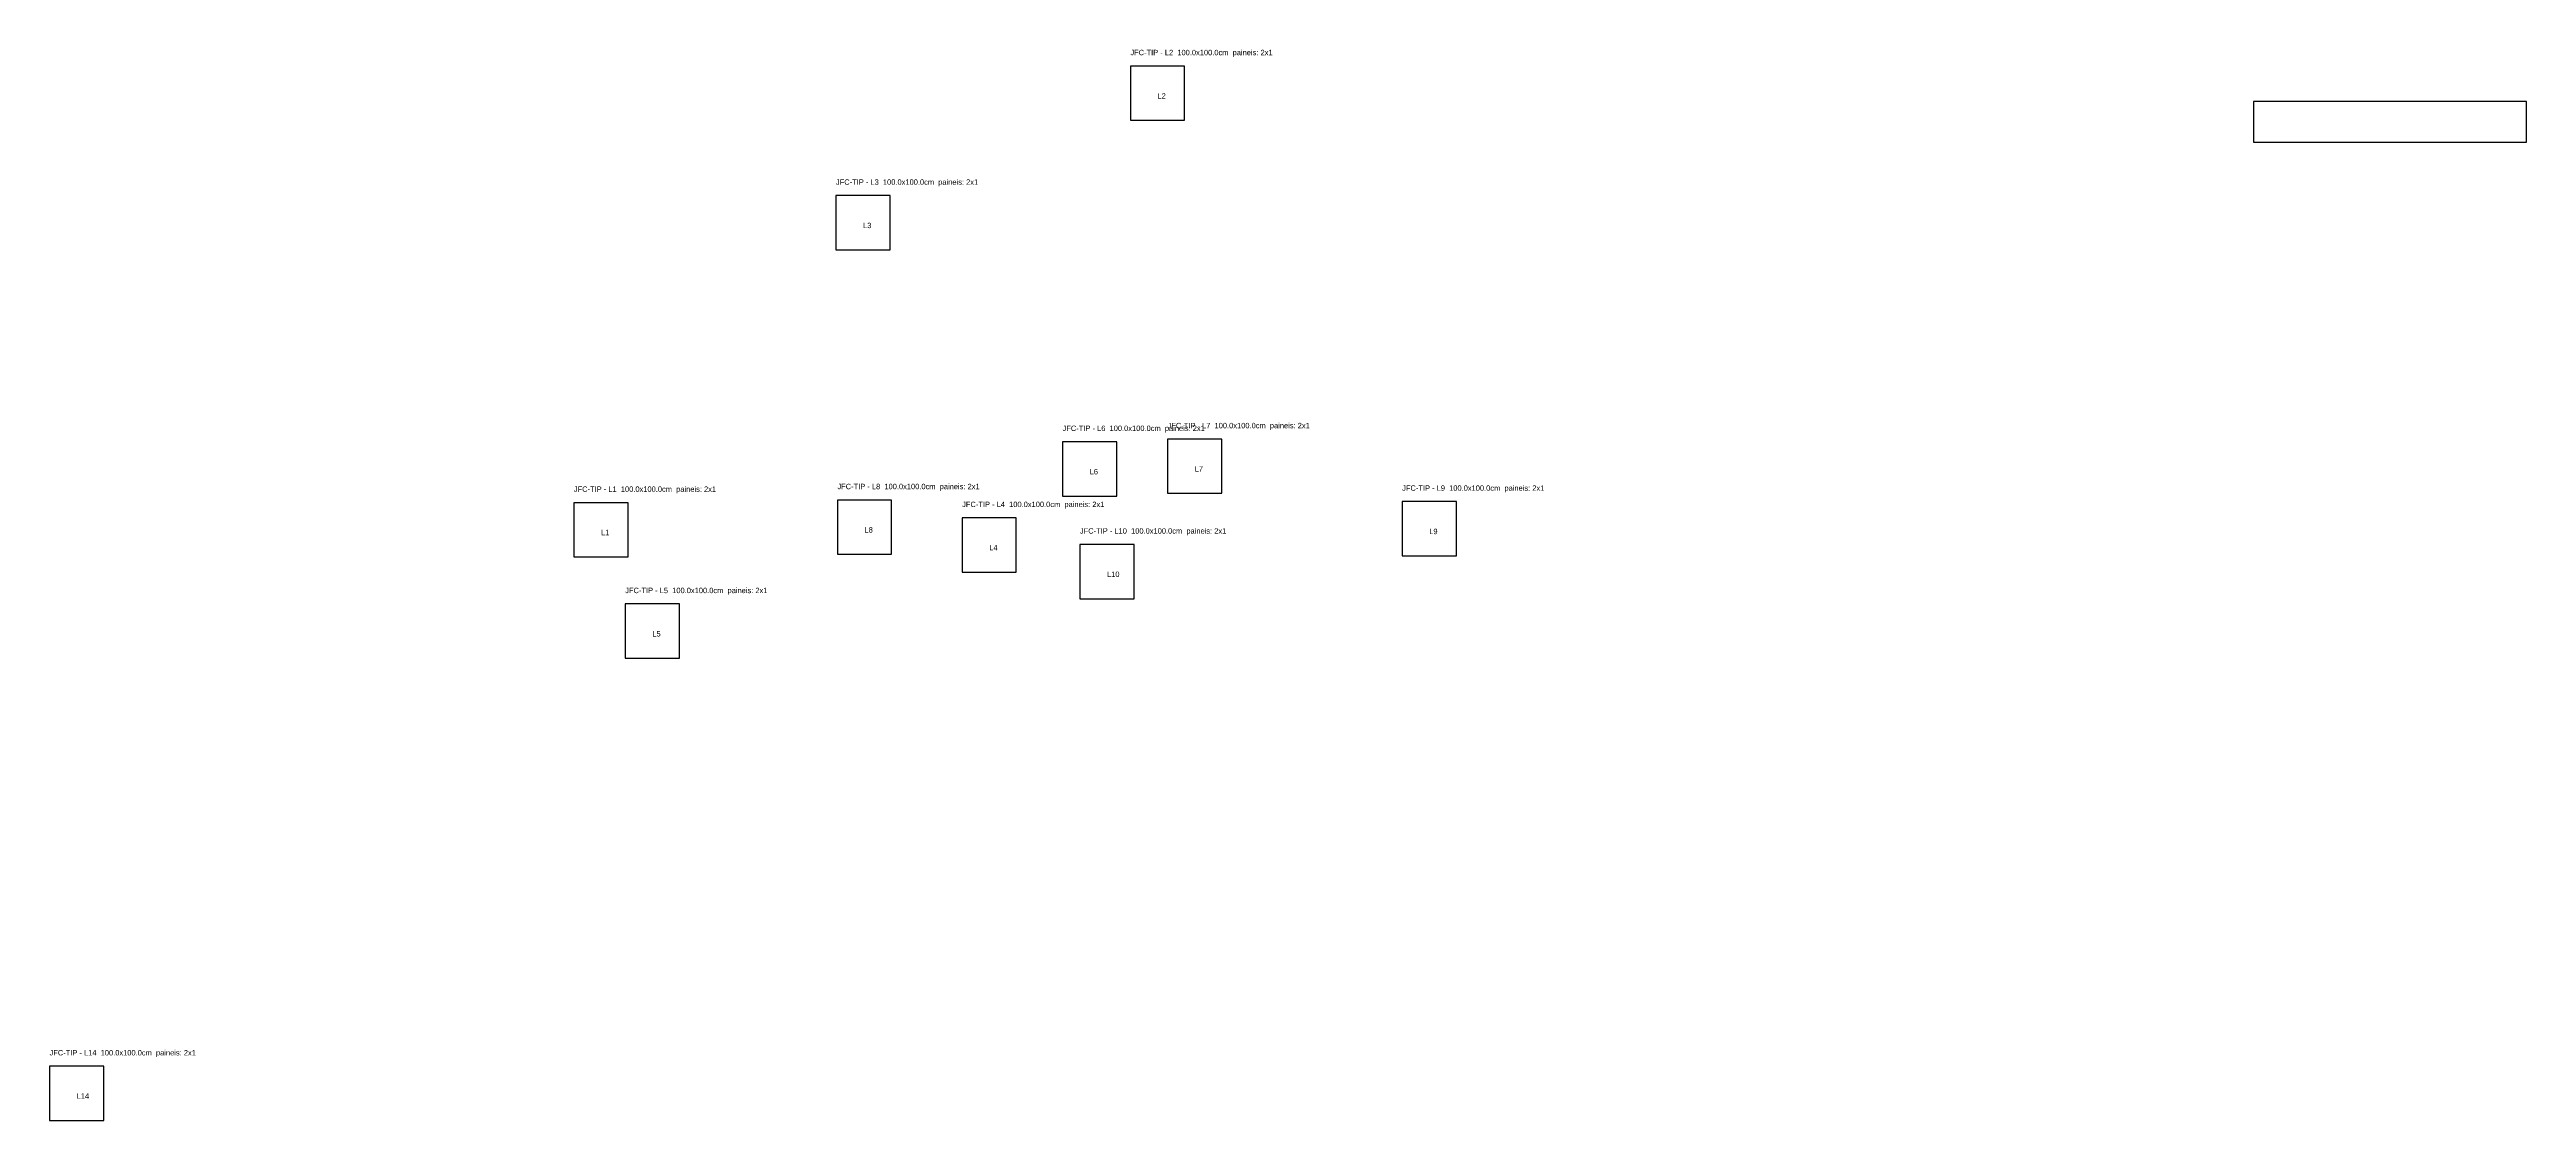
# Model space of a CAD drawing. Header units: metres. Extents: x 1123 to 5695, y 1145 to 3121.
import ezdxf

# ---------------------------------------------------------------- set-up
doc = ezdxf.new("R2010")
doc.units = ezdxf.units.M

msp = doc.modelspace()

# ---------------------------------------------------------------- linework, layer by layer
at = {"layer": 'Contorno'}
for points in [[(3118.22, 2990.67), (3218.22, 2990.67), (3218.22, 3090.67), (3118.22, 3090.67), (3118.22, 2990.67)], [(5695.02, 3025.21), (5191.02, 3025.21), (5191.02, 2950.21), (5695.02, 2950.21)], [(2574.85, 2751.62), (2674.85, 2751.62), (2674.85, 2851.62), (2574.85, 2851.62), (2574.85, 2751.62)], [(2993.11, 2297.2), (3093.11, 2297.2), (3093.11, 2397.2), (2993.11, 2397.2), (2993.11, 2297.2)], [(3186.92, 2302.23), (3286.92, 2302.23), (3286.92, 2402.23), (3186.92, 2402.23), (3186.92, 2302.23)], [(2577.51, 2189.8), (2677.51, 2189.8), (2677.51, 2289.8), (2577.51, 2289.8), (2577.51, 2189.8)], [(3619.87, 2186.84), (3719.87, 2186.84), (3719.87, 2286.84), (3619.87, 2286.84), (3619.87, 2186.84)], [(2091.08, 2184.92), (2191.08, 2184.92), (2191.08, 2284.92), (2091.08, 2284.92), (2091.08, 2184.92)], [(2807.72, 2156.81), (2907.72, 2156.81), (2907.72, 2256.81), (2807.72, 2256.81), (2807.72, 2156.81)], [(3025.14, 2107.78), (3125.14, 2107.78), (3125.14, 2207.78), (3025.14, 2207.78), (3025.14, 2107.78)], [(2185.89, 1997.96), (2285.89, 1997.96), (2285.89, 2097.96), (2185.89, 2097.96), (2185.89, 1997.96)]]:
    msp.add_lwpolyline(points, close=True, dxfattribs=at)
at = {"layer": 'Paineis'}
for points in [[(3118.22, 2990.67), (3218.22, 2990.67), (3218.22, 3090.67), (3118.22, 3090.67)], [(2574.85, 2751.62), (2674.85, 2751.62), (2674.85, 2851.62), (2574.85, 2851.62)], [(2993.11, 2297.2), (3093.11, 2297.2), (3093.11, 2397.2), (2993.11, 2397.2)], [(3186.92, 2302.23), (3286.92, 2302.23), (3286.92, 2402.23), (3186.92, 2402.23)], [(2577.51, 2189.8), (2677.51, 2189.8), (2677.51, 2289.8), (2577.51, 2289.8)], [(3619.87, 2186.84), (3719.87, 2186.84), (3719.87, 2286.84), (3619.87, 2286.84)], [(2091.08, 2184.92), (2191.08, 2184.92), (2191.08, 2284.92), (2091.08, 2284.92)], [(2807.72, 2156.81), (2907.72, 2156.81), (2907.72, 2256.81), (2807.72, 2256.81)], [(3025.14, 2107.78), (3125.14, 2107.78), (3125.14, 2207.78), (3025.14, 2207.78)], [(2185.89, 1997.96), (2285.89, 1997.96), (2285.89, 2097.96), (2185.89, 2097.96)], [(1123.32, 1144.81), (1223.32, 1144.81), (1223.32, 1244.81), (1123.32, 1244.81)]]:
    msp.add_lwpolyline(points, close=True, dxfattribs=at)

# ---------------------------------------------------------------- texts
at = {"layer": 'NOMENCLATURA', "char_height": 10, "attachment_point": 1}
for s, insert in [('JFC-TIP - L2  100.0x100.0cm  paineis: 2x1', (3118.22, 3120.67)), ('JFC-TIP - L3  100.0x100.0cm  paineis: 2x1', (2574.85, 2881.62)), ('JFC-TIP - L6  100.0x100.0cm  paineis: 2x1', (2993.11, 2427.2)), ('JFC-TIP - L7  100.0x100.0cm  paineis: 2x1', (3186.92, 2432.23)), ('JFC-TIP - L1  100.0x100.0cm  paineis: 2x1', (2091.08, 2314.92)), ('JFC-TIP - L8  100.0x100.0cm  paineis: 2x1', (2577.51, 2319.8)), ('JFC-TIP - L4  100.0x100.0cm  paineis: 2x1', (2807.72, 2286.81)), ('JFC-TIP - L9  100.0x100.0cm  paineis: 2x1', (3619.87, 2316.84)), ('JFC-TIP - L10  100.0x100.0cm  paineis: 2x1', (3025.14, 2237.78)), ('JFC-TIP - L5  100.0x100.0cm  paineis: 2x1', (2185.89, 2127.96)), ('JFC-TIP - L14  100.0x100.0cm  paineis: 2x1', (1123.32, 1274.81))]:
    msp.add_mtext(s, dxfattribs=dict(at, insert=insert))
at = {"layer": 'Texto Secao', "char_height": 10, "attachment_point": 1}
for s, insert in [('L2', (3168.22, 3040.67)), ('L3', (2624.85, 2801.62)), ('L6', (3043.11, 2347.2)), ('L7', (3236.92, 2352.23)), ('L1', (2141.08, 2234.92)), ('L8', (2627.51, 2239.8)), ('L4', (2857.72, 2206.81)), ('L9', (3669.87, 2236.84)), ('L10', (3075.14, 2157.78)), ('L5', (2235.89, 2047.96)), ('L14', (1173.32, 1194.81))]:
    msp.add_mtext(s, dxfattribs=dict(at, insert=insert))

doc.saveas('drawing.dxf')
